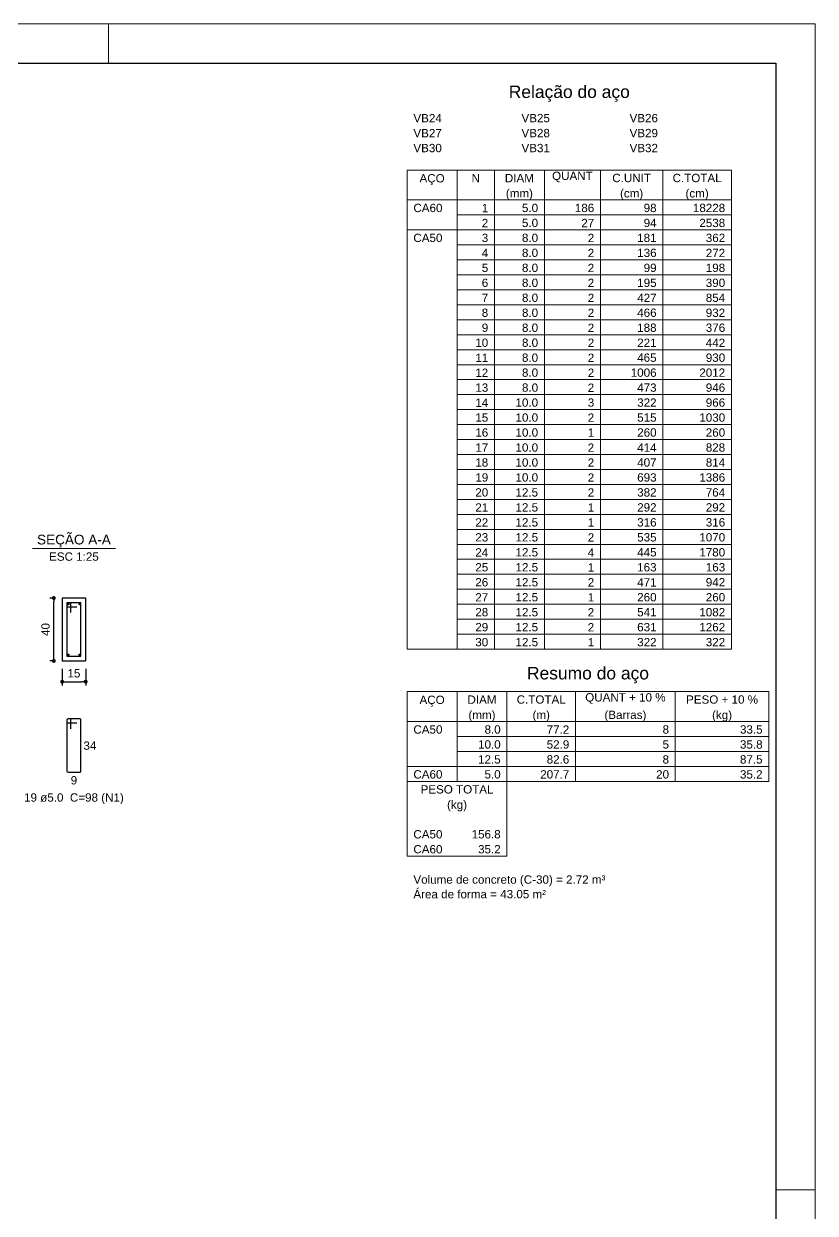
# Model space of a CAD drawing. Header units: millimetres. Extents: x 0 to 84.1, y 0 to 59.4.
# Drawn here: x 63.94 to 84.1, y 29.11 to 59.4 of the extents above; entities that cross this region are included whole.
import ezdxf

# ---------------------------------------------------------------- set-up
doc = ezdxf.new("R2010")
doc.units = ezdxf.units.MM
doc.header["$MEASUREMENT"] = 0
doc.layers.get('0').update_dxf_attribs({"color": 1, "lineweight": 13})
for name, color, linetype, lineweight in [('Descrição da armadura', 2, 'Continuous', 20), ('DT-Forma', 4, 'Continuous', 30), ('DT-Relação do aço', 2, 'Continuous', 20), ('DT-Textos', 2, 'Continuous', 20), ('FOLHA EXTERNA', 1, 'Continuous', 13), ('Folha_padrão', 3, 'Continuous', 25), ('Textos armaduras', 1, 'Continuous', 13)]:
    doc.layers.add(name, color=color, linetype=linetype, lineweight=lineweight)
for name, color, linetype in [('DT-Barras na forma', 170, 'Continuous'), ('DT-Barras no corte', 170, 'Continuous'), ('DT-Barras rebatidas', 170, 'Continuous'), ('DT-Cotas', 12, 'Continuous')]:
    doc.layers.add(name, color=color, linetype=linetype)
doc.styles.add('Arial', font='')
doc.styles.get('Arial').set_extended_font_data('Arial')
doc.dimstyles.new('UM_25.000000', dxfattribs={"dimtxt": 0.18, "dimasz": 0.1, "dimexe": 0.1, "dimexo": 0.2, "dimgap": 0, "dimtad": 1, "dimtih": 1, "dimtoh": 1, "dimdec": 1, "dimlfac": 25, "dimzin": 0, "dimdsep": 46, "dimtxsty": 'Standard', "dimcen": 0.09, "dimdle": 0.1, "dimadec": 1, "dimazin": 2, "dimtfac": 1, "dimtdec": 4, "dimtofl": 0, "dimtmove": 0, "dimatfit": 3, "dimfxl": 1, "dimtolj": 1, "dimarcsym": 0})

# ---------------------------------------------------------------- blocks, each defined once
blk = doc.blocks.new('_Dot')
at = {"color": 0, "linetype": 'ByBlock', "lineweight": -2}
blk.add_line((-0.5, 0), (-1, 0), dxfattribs=at)
at = {"color": 0, "linetype": 'ByBlock', "const_width": 0.5}
blk.add_lwpolyline([(-0.25, 0, 1), (0.25, 0, 1)], format="xyb", close=True, dxfattribs=at)
blk = doc.blocks.new('*D52')
at = {"layer": 'Defpoints', "color": 0}
for p in [(64.703833, 44.777094), (64.915633, 44.777094), (64.915633, 43.177094)]:
    blk.add_point(p, dxfattribs=at)
at = {"layer": 'DT-Cotas', "color": 0, "lineweight": -2}
for p, q in [((64.715633, 44.777094), (64.603833, 44.777094)), ((64.703833, 43.277094), (64.703833, 44.677094)), ((64.715633, 43.177094), (64.603833, 43.177094))]:
    blk.add_line(p, q, dxfattribs=at)
at = {"layer": 'DT-Cotas', "color": 0, "lineweight": -2, "xscale": 0.1, "yscale": 0.1, "zscale": 0.1}
for p, rotation in [((64.703833, 44.777094), 90), ((64.703833, 43.177094), 270)]:
    blk.add_blockref('_Dot', p, dxfattribs=dict(at, rotation=rotation))
at = {"layer": 'DT-Cotas', "insert": (64.492033, 43.977094), "char_height": 0.2118, "attachment_point": 5, "rotation": 90, "style": 'Arial'}
blk.add_mtext('\\A1;40', dxfattribs=at)
blk = doc.blocks.new('*D53')
at = {"layer": 'Defpoints', "color": 0}
for p in [(64.915633, 43.177094), (65.515633, 43.177094), (65.515633, 42.647594)]:
    blk.add_point(p, dxfattribs=at)
at = {"layer": 'DT-Cotas', "color": 0, "lineweight": -2}
for p, q in [((64.915633, 42.977094), (64.915633, 42.547594)), ((65.515633, 42.977094), (65.515633, 42.547594)), ((65.015633, 42.647594), (65.415633, 42.647594))]:
    blk.add_line(p, q, dxfattribs=at)
at = {"layer": 'DT-Cotas', "color": 0, "lineweight": -2, "xscale": 0.1, "yscale": 0.1, "zscale": 0.1, "rotation": 180}
blk.add_blockref('_Dot', (64.915633, 42.647594), dxfattribs=at)
at = {"layer": 'DT-Cotas', "color": 0, "lineweight": -2, "xscale": 0.1, "yscale": 0.1, "zscale": 0.1}
blk.add_blockref('_Dot', (65.515633, 42.647594), dxfattribs=at)
at = {"layer": 'DT-Cotas', "insert": (65.215633, 42.859394), "char_height": 0.2118, "attachment_point": 5, "rotation": 0.0057296, "style": 'Arial'}
blk.add_mtext('\\A1;15', dxfattribs=at)

msp = doc.modelspace()

# ---------------------------------------------------------------- linework, layer by layer
at = {"layer": 'DT-Barras na forma'}
for p, q in [((65.1356, 44.6571), (65.0356, 44.6571)), ((65.0356, 44.6571), (65.0356, 43.2971)), ((65.3956, 44.6571), (65.0356, 44.6571)), ((65.0356, 44.6571), (65.0356, 44.5571)), ((65.0356, 44.5571), (65.2856, 44.5571)), ((65.1356, 44.4071), (65.1356, 44.6571)), ((65.3956, 43.2971), (65.3956, 44.6571)), ((65.0356, 43.2971), (65.3956, 43.2971))]:
    msp.add_line(p, q, dxfattribs=at)
at = {"layer": 'DT-Barras no corte'}
for centre in [(65.0716, 44.6211), (65.3596, 44.6211), (65.0716, 43.3331), (65.3596, 43.3331)]:
    msp.add_circle(centre, 0.016, dxfattribs=at)
at = {"layer": 'DT-Barras rebatidas'}
for p, q in [((65.0356, 41.6704), (65.0356, 40.3704)), ((65.0356, 41.6704), (65.0356, 41.6304)), ((65.1056, 41.7004), (65.0656, 41.7004)), ((65.3656, 41.7004), (65.0656, 41.7004)), ((65.0656, 41.6004), (65.2856, 41.6004)), ((65.1356, 41.4504), (65.1356, 41.6704)), ((65.3956, 40.3704), (65.3956, 41.6704)), ((65.0656, 40.3404), (65.3656, 40.3404))]:
    msp.add_line(p, q, dxfattribs=at)
for centre, start, end in [((65.0656, 41.6704), 90.00002, 180), ((65.0656, 41.6704), 90.00006, 180), ((65.0656, 41.6304), 180, 270), ((65.1056, 41.6704), 0, 90.00002), ((65.3656, 41.6704), 0.00002, 90.00003), ((65.0656, 40.3704), 180, 270), ((65.3656, 40.3704), 270, 0.00002)]:
    msp.add_arc(centre, 0.03, start, end, dxfattribs=at)
at = {"layer": 'DT-Forma'}
for p, q in [((65.5156, 44.7771), (64.9156, 44.7771)), ((64.9156, 44.7771), (64.9156, 43.1771)), ((65.5156, 43.1771), (65.5156, 44.7771)), ((64.9156, 43.1771), (65.5156, 43.1771))]:
    msp.add_line(p, q, dxfattribs=at)
at = {"layer": 'DT-Relação do aço', "linetype": 'Continuous'}
for p, q in [((73.7044, 55.6761), (81.9646, 55.6761)), ((73.7044, 55.6761), (73.7044, 54.9136)), ((74.9752, 55.6761), (74.9752, 54.9136)), ((75.9283, 55.6761), (75.9283, 54.9136)), ((77.1991, 55.6761), (77.1991, 54.9136)), ((78.6287, 55.6761), (78.6287, 54.9136)), ((80.2172, 55.6761), (80.2172, 54.9136)), ((81.9646, 55.6761), (81.9646, 54.9136)), ((73.7044, 54.9136), (81.9646, 54.9136)), ((73.7044, 54.9136), (81.9646, 54.9136)), ((73.7044, 54.9136), (73.7044, 43.4764)), ((74.9752, 54.9136), (74.9752, 43.4764)), ((75.9283, 54.9136), (75.9283, 43.4764)), ((77.1991, 54.9136), (77.1991, 43.4764)), ((78.6287, 54.9136), (78.6287, 43.4764)), ((80.2172, 54.9136), (80.2172, 43.4764)), ((81.9646, 54.9136), (81.9646, 43.4764)), ((74.9752, 54.5324), (81.9646, 54.5324)), ((73.7044, 54.1511), (81.9646, 54.1511)), ((74.9752, 53.7699), (81.9646, 53.7699)), ((74.9752, 53.3887), (81.9646, 53.3887)), ((74.9752, 53.0074), (81.9646, 53.0074)), ((74.9752, 52.6262), (81.9646, 52.6262)), ((74.9752, 52.2449), (81.9646, 52.2449)), ((74.9752, 51.8637), (81.9646, 51.8637)), ((74.9752, 51.4825), (81.9646, 51.4825)), ((74.9752, 51.1012), (81.9646, 51.1012)), ((74.9752, 50.72), (81.9646, 50.72)), ((74.9752, 50.3387), (81.9646, 50.3387)), ((74.9752, 49.9575), (81.9646, 49.9575)), ((74.9752, 49.5763), (81.9646, 49.5763)), ((74.9752, 49.195), (81.9646, 49.195)), ((74.9752, 48.8138), (81.9646, 48.8138)), ((74.9752, 48.4325), (81.9646, 48.4325)), ((74.9752, 48.0513), (81.9646, 48.0513)), ((74.9752, 47.6701), (81.9646, 47.6701)), ((74.9752, 47.2888), (81.9646, 47.2888)), ((74.9752, 46.9076), (81.9646, 46.9076)), ((74.9752, 46.5263), (81.9646, 46.5263)), ((74.9752, 46.1451), (81.9646, 46.1451)), ((74.9752, 45.7639), (81.9646, 45.7639)), ((74.9752, 45.3826), (81.9646, 45.3826)), ((74.9752, 45.0014), (81.9646, 45.0014)), ((74.9752, 44.6201), (81.9646, 44.6201)), ((74.9752, 44.2389), (81.9646, 44.2389)), ((74.9752, 43.8577), (81.9646, 43.8577)), ((73.7044, 43.4764), (81.9646, 43.4764)), ((73.7044, 42.3962), (82.9177, 42.3962)), ((73.7044, 42.3962), (73.7044, 41.6338)), ((74.9752, 42.3962), (74.9752, 41.6338)), ((76.246, 42.3962), (76.246, 41.6338)), ((77.9933, 42.3962), (77.9933, 41.6338)), ((80.5349, 42.3962), (80.5349, 41.6338)), ((82.9177, 42.3962), (82.9177, 41.6338)), ((73.7044, 41.6338), (82.9177, 41.6338)), ((73.7044, 41.6338), (74.9752, 41.6338)), ((73.7044, 41.6338), (73.7044, 40.1088)), ((74.9752, 41.6338), (76.246, 41.6338)), ((74.9752, 41.6338), (74.9752, 40.1088)), ((76.246, 41.6338), (77.9933, 41.6338)), ((76.246, 41.6338), (76.246, 40.1088)), ((77.9933, 41.6338), (80.5349, 41.6338)), ((77.9933, 41.6338), (77.9933, 40.1088)), ((80.5349, 41.6338), (82.9177, 41.6338)), ((80.5349, 41.6338), (80.5349, 40.1088)), ((82.9177, 41.6338), (82.9177, 40.1088)), ((74.9752, 41.2525), (76.246, 41.2525)), ((76.246, 41.2525), (77.9933, 41.2525)), ((77.9933, 41.2525), (80.5349, 41.2525)), ((80.5349, 41.2525), (82.9177, 41.2525)), ((74.9752, 40.8713), (76.246, 40.8713)), ((76.246, 40.8713), (77.9933, 40.8713)), ((77.9933, 40.8713), (80.5349, 40.8713)), ((80.5349, 40.8713), (82.9177, 40.8713)), ((73.7044, 40.49), (74.9752, 40.49)), ((74.9752, 40.49), (76.246, 40.49)), ((76.246, 40.49), (77.9933, 40.49)), ((77.9933, 40.49), (80.5349, 40.49)), ((80.5349, 40.49), (82.9177, 40.49)), ((73.7044, 40.1088), (82.9177, 40.1088)), ((73.7044, 40.1088), (73.7044, 38.9651)), ((76.246, 40.1088), (76.246, 38.9651)), ((73.7044, 38.9651), (73.7044, 38.2026)), ((76.246, 38.9651), (76.246, 38.2026)), ((73.7044, 38.2026), (76.246, 38.2026))]:
    msp.add_line(p, q, dxfattribs=at)
at = {"layer": 'DT-Textos'}
msp.add_line((64.1566, 46.042), (66.2746, 46.042), dxfattribs=at)
at = {"layer": 'FOLHA EXTERNA', "color": 2, "linetype": 'Continuous'}
for points in [[(0, 0), (84.1, 0), (84.1, 59.4), (0, 59.4), (0, 0)], [(66.1, 59.4), (66.1, 58.4076)], [(83.1, 29.7076), (84.1, 29.7076)]]:
    msp.add_lwpolyline(points, dxfattribs=at)
at = {"layer": 'Folha_padrão', "color": 6, "linetype": 'Continuous'}
msp.add_lwpolyline([(3, 58.4), (83.1, 58.4), (83.1, 1), (3, 1), (3, 58.4)], dxfattribs=at)

# ---------------------------------------------------------------- texts
at = {"layer": 'Descrição da armadura', "insert": (65.2158, 39.5294), "char_height": 0.2118, "width": 5.080617, "attachment_point": 8, "line_spacing_factor": 0.9, "style": 'Arial'}
msp.add_mtext('19 ø5.0  C=98 (N1)', dxfattribs=at)
at = {"layer": 'DT-Relação do aço', "color": 7, "line_spacing_factor": 0.9, "style": 'Arial'}
for s, insert, char_height, width, attachment_point in [('Relação do aço', (77.8345, 57.4129), 0.3177, 6.167544, 8), ('VB24', (73.8633, 56.8897), 0.2118, 1.44773, 7), ('VB25', (76.6167, 56.8897), 0.2118, 1.44773, 7), ('VB26', (79.3701, 56.8897), 0.2118, 1.44773, 7), ('VB27', (73.8633, 56.5085), 0.2118, 1.44773, 7), ('VB28', (76.6167, 56.5085), 0.2118, 1.44773, 7), ('VB29', (79.3701, 56.5085), 0.2118, 1.44773, 7), ('VB30', (73.8633, 56.1272), 0.2118, 1.44773, 7), ('VB31', (76.6167, 56.1272), 0.2118, 1.44773, 7), ('VB32', (79.3701, 56.1272), 0.2118, 1.44773, 7), ('AÇO', (74.3398, 55.2949), 0.2118, 1.282746, 8), ('N', (75.4518, 55.3648), 0.2118, 0.427474, 8), ('DIAM', (76.5637, 55.3648), 0.2118, 1.479694, 8), ('QUANT', (77.9139, 55.3648), 0.2118, 2.07183, 8), ('C.UNIT', (79.423, 55.3648), 0.2118, 1.97271, 8), ('C.TOTAL', (81.0909, 55.3648), 0.2118, 2.499305, 8), ('(mm)', (76.5637, 54.9136), 0.2118, 1.379929, 8), ('(cm)', (79.423, 54.9136), 0.2118, 1.182981, 8), ('(cm)', (81.0909, 54.9136), 0.2118, 1.182981, 8), ('CA60', (73.8633, 54.6023), 0.2118, 1.48034, 7), ('5.0', (77.0403, 54.6023), 0.2118, 0.822339, 9), ('186', (78.4699, 54.6023), 0.2118, 0.987001, 9), ('98', (80.0584, 54.6023), 0.2118, 0.658001, 9), ('18228', (81.8057, 54.6023), 0.2118, 1.645001, 9), ('1', (75.7695, 54.6023), 0.2118, 0.329, 9), ('2', (75.7695, 54.221), 0.2118, 0.329, 9), ('5.0', (77.0403, 54.221), 0.2118, 0.822339, 9), ('27', (78.4699, 54.221), 0.2118, 0.658001, 9), ('94', (80.0584, 54.221), 0.2118, 0.658001, 9), ('2538', (81.8057, 54.221), 0.2118, 1.316001, 9), ('CA50', (73.8633, 53.8398), 0.2118, 1.48034, 7), ('3', (75.7695, 53.8398), 0.2118, 0.329, 9), ('8.0', (77.0403, 53.8398), 0.2118, 0.822339, 9), ('2', (78.4699, 53.8398), 0.2118, 0.329, 9), ('181', (80.0584, 53.8398), 0.2118, 0.987001, 9), ('362', (81.8057, 53.8398), 0.2118, 0.987001, 9), ('4', (75.7695, 53.4586), 0.2118, 0.329, 9), ('8.0', (77.0403, 53.4586), 0.2118, 0.822339, 9), ('2', (78.4699, 53.4586), 0.2118, 0.329, 9), ('136', (80.0584, 53.4586), 0.2118, 0.987001, 9), ('272', (81.8057, 53.4586), 0.2118, 0.987001, 9), ('5', (75.7695, 53.0773), 0.2118, 0.329, 9), ('8.0', (77.0403, 53.0773), 0.2118, 0.822339, 9), ('2', (78.4699, 53.0773), 0.2118, 0.329, 9), ('99', (80.0584, 53.0773), 0.2118, 0.658001, 9), ('198', (81.8057, 53.0773), 0.2118, 0.987001, 9), ('6', (75.7695, 52.6961), 0.2118, 0.329, 9), ('8.0', (77.0403, 52.6961), 0.2118, 0.822339, 9), ('2', (78.4699, 52.6961), 0.2118, 0.329, 9), ('195', (80.0584, 52.6961), 0.2118, 0.987001, 9), ('390', (81.8057, 52.6961), 0.2118, 0.987001, 9), ('7', (75.7695, 52.3148), 0.2118, 0.329, 9), ('8.0', (77.0403, 52.3148), 0.2118, 0.822339, 9), ('2', (78.4699, 52.3148), 0.2118, 0.329, 9), ('427', (80.0584, 52.3148), 0.2118, 0.987001, 9), ('854', (81.8057, 52.3148), 0.2118, 0.987001, 9), ('8', (75.7695, 51.9336), 0.2118, 0.329, 9), ('8.0', (77.0403, 51.9336), 0.2118, 0.822339, 9), ('2', (78.4699, 51.9336), 0.2118, 0.329, 9), ('466', (80.0584, 51.9336), 0.2118, 0.987001, 9), ('932', (81.8057, 51.9336), 0.2118, 0.987001, 9), ('9', (75.7695, 51.5524), 0.2118, 0.329, 9), ('8.0', (77.0403, 51.5524), 0.2118, 0.822339, 9), ('2', (78.4699, 51.5524), 0.2118, 0.329, 9), ('188', (80.0584, 51.5524), 0.2118, 0.987001, 9), ('376', (81.8057, 51.5524), 0.2118, 0.987001, 9), ('10', (75.7695, 51.1711), 0.2118, 0.658001, 9), ('8.0', (77.0403, 51.1711), 0.2118, 0.822339, 9), ('2', (78.4699, 51.1711), 0.2118, 0.329, 9), ('221', (80.0584, 51.1711), 0.2118, 0.987001, 9), ('442', (81.8057, 51.1711), 0.2118, 0.987001, 9), ('11', (75.7695, 50.7899), 0.2118, 0.658001, 9), ('8.0', (77.0403, 50.7899), 0.2118, 0.822339, 9), ('2', (78.4699, 50.7899), 0.2118, 0.329, 9), ('465', (80.0584, 50.7899), 0.2118, 0.987001, 9), ('930', (81.8057, 50.7899), 0.2118, 0.987001, 9), ('12', (75.7695, 50.4086), 0.2118, 0.658001, 9), ('8.0', (77.0403, 50.4086), 0.2118, 0.822339, 9), ('2', (78.4699, 50.4086), 0.2118, 0.329, 9), ('1006', (80.0584, 50.4086), 0.2118, 1.316001, 9), ('2012', (81.8057, 50.4086), 0.2118, 1.316001, 9), ('13', (75.7695, 50.0274), 0.2118, 0.658001, 9), ('8.0', (77.0403, 50.0274), 0.2118, 0.822339, 9), ('2', (78.4699, 50.0274), 0.2118, 0.329, 9), ('473', (80.0584, 50.0274), 0.2118, 0.987001, 9), ('946', (81.8057, 50.0274), 0.2118, 0.987001, 9), ('14', (75.7695, 49.6462), 0.2118, 0.658001, 9), ('10.0', (77.0403, 49.6462), 0.2118, 1.15134, 9), ('3', (78.4699, 49.6462), 0.2118, 0.329, 9), ('322', (80.0584, 49.6462), 0.2118, 0.987001, 9), ('966', (81.8057, 49.6462), 0.2118, 0.987001, 9), ('15', (75.7695, 49.2649), 0.2118, 0.658001, 9), ('10.0', (77.0403, 49.2649), 0.2118, 1.15134, 9), ('2', (78.4699, 49.2649), 0.2118, 0.329, 9), ('515', (80.0584, 49.2649), 0.2118, 0.987001, 9), ('1030', (81.8057, 49.2649), 0.2118, 1.316001, 9), ('16', (75.7695, 48.8837), 0.2118, 0.658001, 9), ('10.0', (77.0403, 48.8837), 0.2118, 1.15134, 9), ('1', (78.4699, 48.8837), 0.2118, 0.329, 9), ('260', (80.0584, 48.8837), 0.2118, 0.987001, 9), ('260', (81.8057, 48.8837), 0.2118, 0.987001, 9), ('17', (75.7695, 48.5024), 0.2118, 0.658001, 9), ('10.0', (77.0403, 48.5024), 0.2118, 1.15134, 9), ('2', (78.4699, 48.5024), 0.2118, 0.329, 9), ('414', (80.0584, 48.5024), 0.2118, 0.987001, 9), ('828', (81.8057, 48.5024), 0.2118, 0.987001, 9), ('18', (75.7695, 48.1212), 0.2118, 0.658001, 9), ('10.0', (77.0403, 48.1212), 0.2118, 1.15134, 9), ('2', (78.4699, 48.1212), 0.2118, 0.329, 9), ('407', (80.0584, 48.1212), 0.2118, 0.987001, 9), ('814', (81.8057, 48.1212), 0.2118, 0.987001, 9), ('19', (75.7695, 47.74), 0.2118, 0.658001, 9), ('10.0', (77.0403, 47.74), 0.2118, 1.15134, 9), ('2', (78.4699, 47.74), 0.2118, 0.329, 9), ('693', (80.0584, 47.74), 0.2118, 0.987001, 9), ('1386', (81.8057, 47.74), 0.2118, 1.316001, 9), ('20', (75.7695, 47.3587), 0.2118, 0.658001, 9), ('12.5', (77.0403, 47.3587), 0.2118, 1.15134, 9), ('2', (78.4699, 47.3587), 0.2118, 0.329, 9), ('382', (80.0584, 47.3587), 0.2118, 0.987001, 9), ('764', (81.8057, 47.3587), 0.2118, 0.987001, 9), ('21', (75.7695, 46.9775), 0.2118, 0.658001, 9), ('12.5', (77.0403, 46.9775), 0.2118, 1.15134, 9), ('1', (78.4699, 46.9775), 0.2118, 0.329, 9), ('292', (80.0584, 46.9775), 0.2118, 0.987001, 9), ('292', (81.8057, 46.9775), 0.2118, 0.987001, 9), ('22', (75.7695, 46.5962), 0.2118, 0.658001, 9), ('12.5', (77.0403, 46.5962), 0.2118, 1.15134, 9), ('1', (78.4699, 46.5962), 0.2118, 0.329, 9), ('316', (80.0584, 46.5962), 0.2118, 0.987001, 9), ('316', (81.8057, 46.5962), 0.2118, 0.987001, 9), ('23', (75.7695, 46.215), 0.2118, 0.658001, 9), ('12.5', (77.0403, 46.215), 0.2118, 1.15134, 9), ('2', (78.4699, 46.215), 0.2118, 0.329, 9), ('535', (80.0584, 46.215), 0.2118, 0.987001, 9), ('1070', (81.8057, 46.215), 0.2118, 1.316001, 9), ('24', (75.7695, 45.8338), 0.2118, 0.658001, 9), ('12.5', (77.0403, 45.8338), 0.2118, 1.15134, 9), ('4', (78.4699, 45.8338), 0.2118, 0.329, 9), ('445', (80.0584, 45.8338), 0.2118, 0.987001, 9), ('1780', (81.8057, 45.8338), 0.2118, 1.316001, 9), ('25', (75.7695, 45.4525), 0.2118, 0.658001, 9), ('12.5', (77.0403, 45.4525), 0.2118, 1.15134, 9), ('1', (78.4699, 45.4525), 0.2118, 0.329, 9), ('163', (80.0584, 45.4525), 0.2118, 0.987001, 9), ('163', (81.8057, 45.4525), 0.2118, 0.987001, 9), ('26', (75.7695, 45.0713), 0.2118, 0.658001, 9), ('12.5', (77.0403, 45.0713), 0.2118, 1.15134, 9), ('2', (78.4699, 45.0713), 0.2118, 0.329, 9), ('471', (80.0584, 45.0713), 0.2118, 0.987001, 9), ('942', (81.8057, 45.0713), 0.2118, 0.987001, 9), ('27', (75.7695, 44.69), 0.2118, 0.658001, 9), ('12.5', (77.0403, 44.69), 0.2118, 1.15134, 9), ('1', (78.4699, 44.69), 0.2118, 0.329, 9), ('260', (80.0584, 44.69), 0.2118, 0.987001, 9), ('260', (81.8057, 44.69), 0.2118, 0.987001, 9), ('28', (75.7695, 44.3088), 0.2118, 0.658001, 9), ('12.5', (77.0403, 44.3088), 0.2118, 1.15134, 9), ('2', (78.4699, 44.3088), 0.2118, 0.329, 9), ('541', (80.0584, 44.3088), 0.2118, 0.987001, 9), ('1082', (81.8057, 44.3088), 0.2118, 1.316001, 9), ('29', (75.7695, 43.9276), 0.2118, 0.658001, 9), ('12.5', (77.0403, 43.9276), 0.2118, 1.15134, 9), ('2', (78.4699, 43.9276), 0.2118, 0.329, 9), ('631', (80.0584, 43.9276), 0.2118, 0.987001, 9), ('1262', (81.8057, 43.9276), 0.2118, 1.316001, 9), ('30', (75.7695, 43.5463), 0.2118, 0.658001, 9), ('12.5', (77.0403, 43.5463), 0.2118, 1.15134, 9), ('1', (78.4699, 43.5463), 0.2118, 0.329, 9), ('322', (80.0584, 43.5463), 0.2118, 0.987001, 9), ('322', (81.8057, 43.5463), 0.2118, 0.987001, 9), ('Resumo do aço', (78.3111, 42.608), 0.3177, 6.216458, 8), ('AÇO', (74.3398, 42.015), 0.2118, 1.282746, 8), ('DIAM', (75.6106, 42.0849), 0.2118, 1.479694, 8), ('C.TOTAL', (77.1197, 42.0849), 0.2118, 2.499305, 8), ('QUANT + 10 %', (79.2642, 42.0849), 0.2118, 4.094584, 8), ('PESO + 10 %', (81.7263, 42.0849), 0.2118, 3.667756, 8), ('(mm)', (75.6106, 41.6338), 0.2118, 1.379929, 8), ('(m)', (77.1197, 41.6338), 0.2118, 0.886912, 8), ('(Barras)', (79.2642, 41.6338), 0.2118, 2.136726, 8), ('(kg)', (81.7263, 41.6338), 0.2118, 1.018965, 8), ('CA50', (73.8633, 41.3224), 0.2118, 1.48034, 7), ('8.0', (76.0871, 41.3224), 0.2118, 0.822339, 9), ('77.2', (77.8345, 41.3224), 0.2118, 1.15134, 9), ('8', (80.3761, 41.3224), 0.2118, 0.329, 9), ('33.5', (82.7588, 41.3224), 0.2118, 1.15134, 9), ('10.0', (76.0871, 40.9412), 0.2118, 1.15134, 9), ('52.9', (77.8345, 40.9412), 0.2118, 1.15134, 9), ('5', (80.3761, 40.9412), 0.2118, 0.329, 9), ('35.8', (82.7588, 40.9412), 0.2118, 1.15134, 9), ('12.5', (76.0871, 40.5599), 0.2118, 1.15134, 9), ('82.6', (77.8345, 40.5599), 0.2118, 1.15134, 9), ('8', (80.3761, 40.5599), 0.2118, 0.329, 9), ('87.5', (82.7588, 40.5599), 0.2118, 1.15134, 9), ('CA60', (73.8633, 40.1787), 0.2118, 1.48034, 7), ('5.0', (76.0871, 40.1787), 0.2118, 0.822339, 9), ('207.7', (77.8345, 40.1787), 0.2118, 1.48034, 9), ('20', (80.3761, 40.1787), 0.2118, 0.658001, 9), ('35.2', (82.7588, 40.1787), 0.2118, 1.15134, 9), ('PESO TOTAL', (74.9752, 39.7975), 0.2118, 3.716831, 8), ('(kg)', (74.9752, 39.3463), 0.2118, 1.018965, 8), ('CA50', (73.8633, 38.6537), 0.2118, 1.48034, 7), ('156.8', (76.0871, 38.6537), 0.2118, 1.48034, 9), ('CA60', (73.8633, 38.2725), 0.2118, 1.48034, 7), ('35.2', (76.0871, 38.2725), 0.2118, 1.15134, 9), ('Volume de concreto (C-30) = 2.72 m³', (73.8633, 37.4401), 0.2118, 9.782836, 7), ('Área de forma = 43.05 m²', (73.8633, 37.1288), 0.2118, 6.757583, 7)]:
    msp.add_mtext(s, dxfattribs=dict(at, insert=insert, char_height=char_height, width=width, attachment_point=attachment_point))
at = {"layer": 'DT-Textos', "attachment_point": 8, "line_spacing_factor": 0.798, "style": 'Arial'}
for s, insert, char_height, width in [('SEÇÃO A-A', (65.2158, 46.0664), 0.2471, 2.66868), ('ESC 1:25', (65.2158, 45.7243), 0.2118, 2.03328)]:
    msp.add_mtext(s, dxfattribs=dict(at, insert=insert, char_height=char_height, width=width))
at = {"layer": 'Textos armaduras', "char_height": 0.2118, "line_spacing_factor": 0.9, "style": 'Arial'}
for s, insert, width, attachment_point in [('34', (65.4582, 41.1263), 1.058001, 1), ('9', (65.2156, 40.2431), 0.729, 2)]:
    msp.add_mtext(s, dxfattribs=dict(at, insert=insert, width=width, attachment_point=attachment_point))

# ---------------------------------------------------------------- dimensions: what is measured, and where the dimension line sits
at = {"layer": 'DT-Cotas'}
dim = msp.add_linear_dim(base=(64.7038, 44.7771), p1=(64.9156, 43.1771), p2=(64.9156, 44.7771), angle=90, dimstyle='UM_25.000000', override={"dimtxt": 0.2118, "dimasz": 0.1, "dimexe": 0.1, "dimexo": 0.2, "dimtad": 1, "dimtih": 0, "dimtoh": 0, "dimdec": 1, "dimlfac": 25, "dimzin": 8, "dimtxsty": 'Arial', "dimblk": 'Dot', "dimblk1": 'Dot', "dimblk2": 'Dot', "dimsah": 1, "dimdle": 0.1, "dimse1": 0, "dimse2": 0, "dimclrt": 256, "dimadec": 1, "dimazin": 3, "dimtmove": 2, "dimldrblk": 'Dot'}, dxfattribs=at)
dim.commit()
dim.dimension.update_dxf_attribs({"geometry": '*D52', "text_midpoint": (64.492, 43.9771), "dimtype": 160, "text_rotation": 90})
dim = msp.add_linear_dim(base=(65.5156, 42.6476), p1=(64.9156, 43.1771), p2=(65.5156, 43.1771), dimstyle='UM_25.000000', override={"dimtxt": 0.2118, "dimasz": 0.1, "dimexe": 0.1, "dimexo": 0.2, "dimtad": 1, "dimtih": 0, "dimtoh": 0, "dimdec": 1, "dimlfac": 25, "dimzin": 8, "dimtxsty": 'Arial', "dimblk": 'Dot', "dimblk1": 'Dot', "dimblk2": 'Dot', "dimsah": 1, "dimdle": 0.1, "dimse1": 0, "dimse2": 0, "dimclrt": 256, "dimadec": 1, "dimazin": 3, "dimtmove": 2, "dimldrblk": 'Dot'}, dxfattribs=at)
dim.commit()
dim.dimension.update_dxf_attribs({"geometry": '*D53', "text_midpoint": (65.2156, 42.8594), "dimtype": 160, "text_rotation": 0.00573})

doc.saveas('drawing.dxf')
